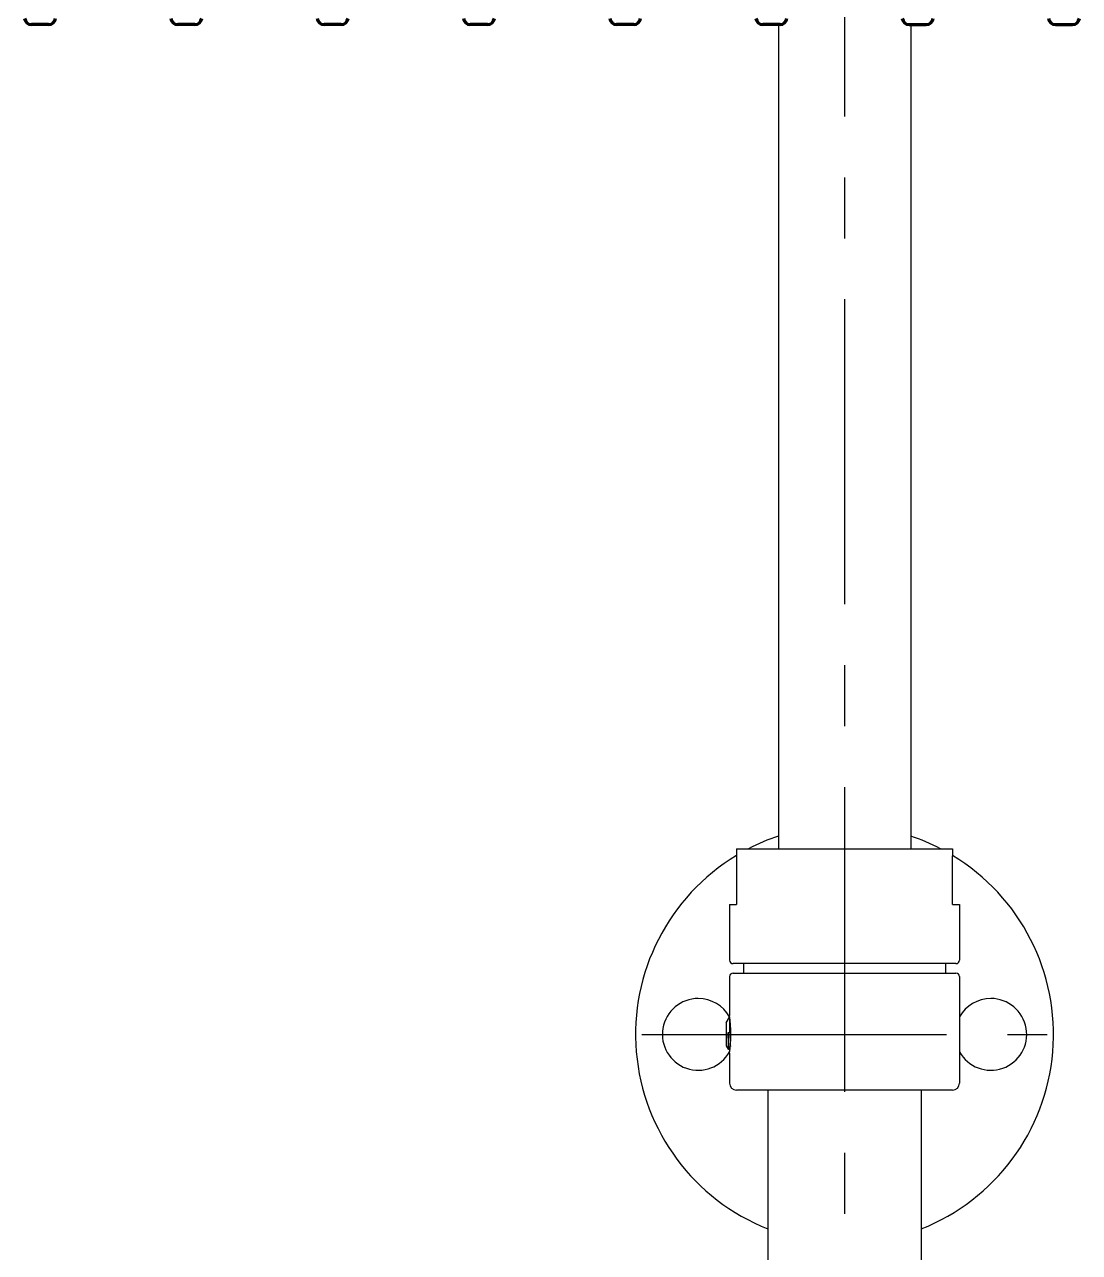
# Model space of a CAD drawing. Extents: x 1919 to 2339, y -1533 to -939.
# Drawn here: x 2074.64 to 2104.92, y -1227.86 to -1192.62 of the extents above; entities that cross this region are included whole.
import ezdxf

# ---------------------------------------------------------------- set-up
doc = ezdxf.new("R2010")
doc.units = 0
doc.header["$LTSCALE"] = 7
doc.header["$MEASUREMENT"] = 0
doc.linetypes.add('CENTER', pattern=[2, 1.25, -0.25, 0.25, -0.25])
for name, color, linetype in [('1', 1, 'CENTER'), ('CEN', 1, 'CENTER'), ('CL', 1, 'CENTER'), ('DWG', 7, 'CONTINUOUS')]:
    doc.layers.add(name, color=color, linetype=linetype)

msp = doc.modelspace()

# ---------------------------------------------------------------- linework, layer by layer
at = {"layer": '1', "color": 7, "linetype": 'Continuous', "lineweight": 70}
for p, q in [((2075.327, -1192.618), (2074.835, -1192.618)), ((2079.527, -1192.618), (2079.035, -1192.618)), ((2083.727, -1192.618), (2083.235, -1192.618)), ((2087.927, -1192.618), (2087.435, -1192.618)), ((2092.127, -1192.618), (2091.635, -1192.618)), ((2096.327, -1192.618), (2095.835, -1192.618)), ((2100.034, -1192.618), (2100.527, -1192.618)), ((2104.234, -1192.618), (2104.726, -1192.618))]:
    msp.add_line(p, q, dxfattribs=at)
for centre, start, end in [((2074.835, -1192.418), 187.9696, 270), ((2075.327, -1192.418), 270, 352.0304), ((2079.035, -1192.418), 187.9696, 270), ((2079.527, -1192.418), 270, 352.0304), ((2083.235, -1192.418), 187.9696, 270), ((2083.727, -1192.418), 270, 352.0304), ((2087.435, -1192.418), 187.9696, 270), ((2087.927, -1192.418), 270, 352.0304), ((2091.635, -1192.418), 187.9696, 270), ((2092.127, -1192.418), 270, 352.0304), ((2095.835, -1192.418), 187.9696, 270), ((2096.327, -1192.418), 270, 352.0304), ((2100.034, -1192.418), 187.9696, 270), ((2100.527, -1192.418), 270, 352.0304), ((2104.234, -1192.418), 187.9696, 270), ((2104.726, -1192.418), 270, 352.0304)]:
    msp.add_arc(centre, 0.2, start, end, dxfattribs=at)
at = {"layer": 'CEN'}
msp.add_line((2092.36, -1221.604), (2104, -1221.604), dxfattribs=at)
at = {"layer": 'CL', "color": 1, "linetype": 'CENTER'}
msp.add_line((2098.18, -1172.504), (2098.18, -1416.952), dxfattribs=at)
at = {"layer": 'DWG'}
for p, q in [((2096.28, -1192.618), (2096.28, -1216.274)), ((2100.08, -1192.618), (2100.08, -1216.274)), ((2095.08, -1216.274), (2101.28, -1216.274)), ((2095.08, -1216.274), (2095.08, -1216.474)), ((2101.28, -1216.274), (2101.28, -1216.474)), ((2095.08, -1216.474), (2095.08, -1217.874)), ((2101.28, -1217.874), (2101.28, -1216.474)), ((2094.88, -1217.874), (2095.08, -1217.874)), ((2094.88, -1217.874), (2094.88, -1219.474)), ((2101.28, -1217.874), (2101.48, -1217.874)), ((2101.48, -1217.874), (2101.48, -1219.474)), ((2101.38, -1219.574), (2094.98, -1219.574)), ((2095.28, -1219.574), (2095.28, -1219.844)), ((2101.08, -1219.574), (2101.08, -1219.844)), ((2094.88, -1219.944), (2094.88, -1221.064)), ((2094.98, -1219.844), (2101.38, -1219.844)), ((2101.48, -1219.944), (2101.48, -1223.004)), ((2094.78, -1221.277), (2094.879, -1221.107)), ((2094.88, -1221.107), (2094.888, -1221.12)), ((2094.88, -1221.108), (2094.88, -1221.543)), ((2094.78, -1221.277), (2094.78, -1221.604)), ((2094.78, -1221.604), (2094.78, -1221.931)), ((2094.834, -1221.553), (2094.88, -1221.543)), ((2094.834, -1221.553), (2094.834, -1221.996)), ((2094.78, -1221.931), (2094.839, -1222.032)), ((2094.84, -1222.032), (2094.845, -1222.024)), ((2094.876, -1222.024), (2094.844, -1222.024)), ((2094.88, -1222.144), (2094.88, -1223.004)), ((2101.28, -1223.204), (2095.08, -1223.204)), ((2095.98, -1223.204), (2095.98, -1230.396)), ((2100.38, -1223.204), (2100.38, -1230.396))]:
    msp.add_line(p, q, dxfattribs=at)
for centre, radius, start, end in [((2098.18, -1221.604), 6, 108.4615, 117.3416), ((2098.18, -1221.604), 6, 62.6584, 71.5385), ((2098.18, -1221.604), 6, 121.1089, 248.4898), ((2098.18, -1221.604), 6, 291.5102, 58.8911), ((2094.98, -1219.474), 0.1, 180, 270), ((2101.38, -1219.474), 0.1, 270, 0), ((2094.98, -1219.944), 0.1, 90, 180), ((2101.38, -1219.944), 0.1, 0, 90), ((2093.98, -1221.604), 1.03, 90, 330.9017), ((2093.98, -1221.604), 1.03, 29.0983, 90), ((2102.38, -1221.604), 1.03, 90, 150.9017), ((2102.38, -1221.604), 1.03, 209.0983, 90), ((2091.096, -1221.604), 3.823, 351.8805, 8.1195), ((2117.265, -1220.506), 22.408, 182.6533, 183.6938), ((2095.08, -1223.004), 0.2, 180, 270), ((2101.28, -1223.004), 0.2, 270, 0)]:
    msp.add_arc(centre, radius, start, end, dxfattribs=at)
msp.add_open_spline([(2094.88, -1221.108), (2094.88, -1221.106), (2094.879, -1221.106), (2094.879, -1221.107)], degree=3, dxfattribs=at)
for points, degree, knots in [([(2094.919, -1221.631), (2094.918, -1221.621), (2094.914, -1221.529), (2094.905, -1221.356), (2094.892, -1221.173), (2094.884, -1221.117), (2094.88, -1221.108)], 3, [39.216806, 39.216806, 39.216806, 39.216806, 39.276158, 39.76711, 40.258062, 40.719203, 40.719203, 40.719203, 40.719203]), ([(2094.875, -1222.022), (2094.872, -1222.017), (2094.866, -1221.993), (2094.858, -1221.911), (2094.848, -1221.781), (2094.84, -1221.654), (2094.836, -1221.578), (2094.834, -1221.553)], 3, [44.086929, 44.086929, 44.086929, 44.086929, 44.388503, 44.758408, 45.128312, 45.498216, 45.674595, 45.674595, 45.674595, 45.674595]), ([(2094.844, -1222.024), (2094.842, -1222.024), (2094.839, -1222.02), (2094.836, -1222.007), (2094.834, -1221.996)], 3, [43.9822972, 43.9822972, 43.9822972, 43.9822972, 44.1418312, 44.3468017, 44.3468017, 44.3468017, 44.3468017]), ([(2094.84, -1222.032), (2094.839, -1222.034), (2094.838, -1222.032), (2094.837, -1222.022), (2094.835, -1222.011), (2094.834, -1221.996)], 3, [7.39705, 7.39705, 7.39705, 7.39705, 7.8443842, 7.8443842, 8.3955627, 8.3955627, 8.3955627, 8.3955627]), ([(2094.892, -1222.052), (2094.884, -1222.038), (2094.875, -1222.022)], 1, [0.2889634, 0.2889634, 0.3716098, 0.4645122, 0.4645122])]:
    msp.add_open_spline(points, degree=degree, knots=knots, dxfattribs=at)

doc.saveas('drawing.dxf')
